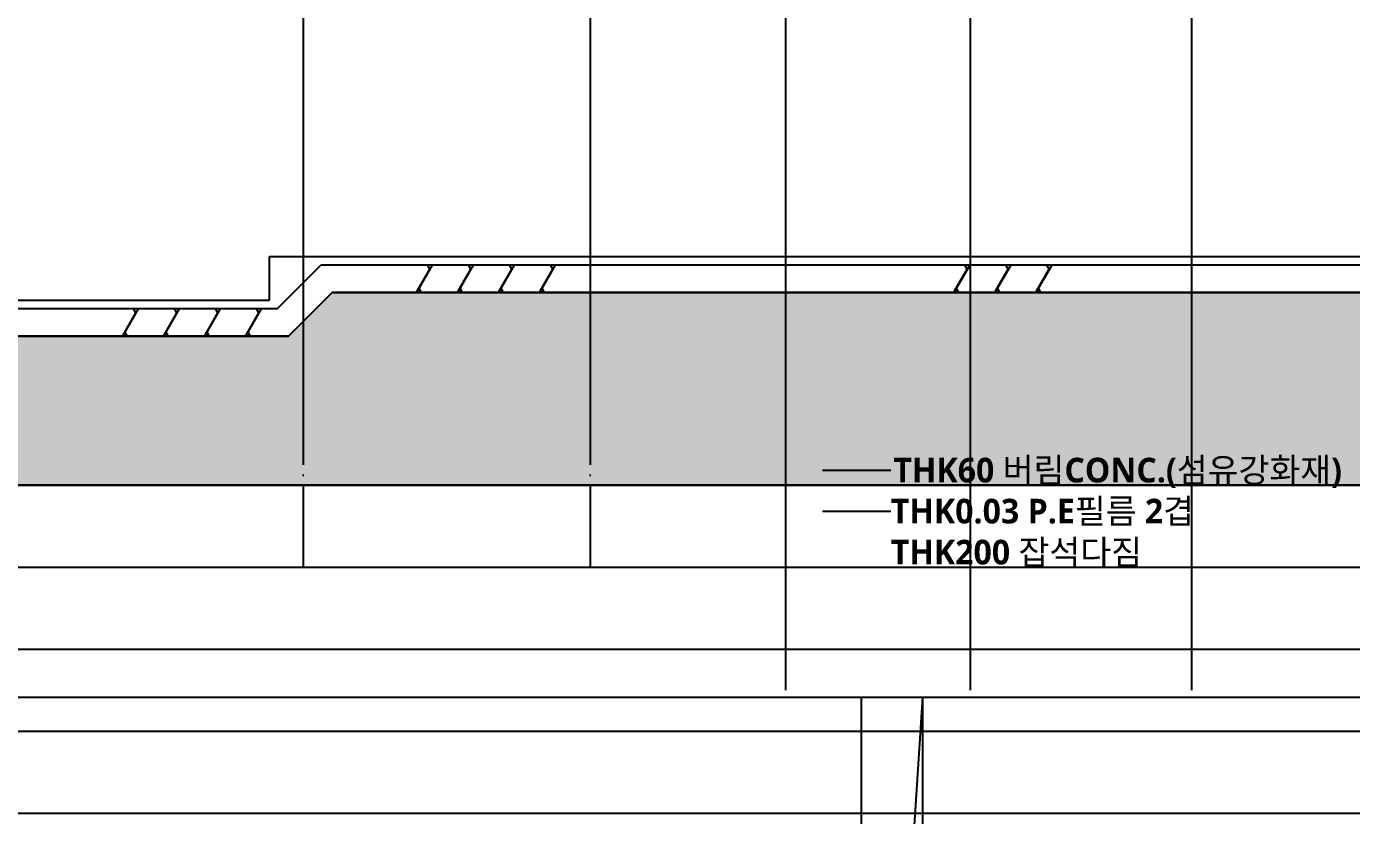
# Model space of a CAD drawing. Header units: millimetres. Extents: x 0 to 356400, y 0 to 68257.
# Drawn here: x 240300 to 249996, y 7384 to 13155 of the extents above; entities that cross this region are included whole.
import ezdxf
from ezdxf.enums import TextEntityAlignment as Align

# ---------------------------------------------------------------- set-up
doc = ezdxf.new("R2010")
doc.units = ezdxf.units.MM
doc.header["$LTSCALE"] = 75
doc.linetypes.add('CEN', pattern=[62, 60, -1, 0, -1])
for name, color, linetype in [('8', 8, 'Continuous'), ('A-ANNO-LEAD', 4, 'Continuous'), ('A-ANNO-TEXT1', 7, 'Continuous'), ('A-CEN', 1, 'CEN'), ('A-SECT-MATR1-PAT', 8, 'Continuous'), ('A-SECT-MATR2', 6, 'Continuous'), ('A-ST-CONC', 2, 'Continuous')]:
    doc.layers.add(name, color=color, linetype=linetype)
for name, color, linetype, plot in [('Defpoint', 161, 'Continuous', False), ('G(그리드1)', 185, 'Continuous', False), ('G(그리드2)', 235, 'Continuous', False)]:
    doc.layers.add(name, color=color, linetype=linetype, plot=plot)
doc.styles.add('2020음성 1차', font='NanumGothicBold.ttf')

msp = doc.modelspace()

# ---------------------------------------------------------------- hatches: boundary and pattern name
at = {"layer": '8', "transparency": 33554687}
h = msp.add_hatch(color=256, dxfattribs=at)
h.dxf.hatch_style = 1
h.paths.add_polyline_path([(236675, 10890), (242217.8, 10890), (242537.8, 11210), (251635, 11210), (251635, 11470), (251575, 11470), (251575, 30500), (253375, 30500), (253375, 9800), (236675, 9800)])

# ---------------------------------------------------------------- linework, layer by layer
for p, q in [((246407.6, 8250), (246407.6, 1500)), ((246857.6, 8250), (246857.6, 1500))]:
    msp.add_line(p, q)
at = {"layer": '8'}
msp.add_lwpolyline([(236675, 10890), (242217.8, 10890), (242537.8, 11210), (251635, 11210), (251635, 11470), (251635, 11470), (251575, 11470), (251575, 30500), (253375, 30500), (253375, 9800), (236675, 9800)], close=True, dxfattribs=at)
at = {"layer": 'A-ANNO-LEAD'}
for p, q in [((246125, 9910), (246625, 9910)), ((246125, 9610), (246625, 9610))]:
    msp.add_line(p, q, dxfattribs=at)
msp.add_lwpolyline([(246125, 11210, 0, 48, 0), (246125, 11066, 0, 0, 0), (246125, 9310, 0, 0, 0), (246625, 9310, 0, 0, 0)], format="xyseb", dxfattribs=at)
at = {"layer": 'A-CEN'}
for p, q in [((242325, 56300), (242325, 9200)), ((244425, 56300), (244425, 9200))]:
    msp.add_line(p, q, dxfattribs=at)
at = {"layer": 'A-SECT-MATR1-PAT'}
for points in [[(243268.8, 11410), (243153.3, 11210), (243170.6, 11240), (243188, 11210), (243170.6, 11240), (243251.5, 11380), (243234.1, 11410)], [(243568.8, 11410), (243453.3, 11210), (243470.6, 11240), (243488, 11210), (243470.6, 11240), (243551.5, 11380), (243534.1, 11410)], [(243868.8, 11410), (243753.3, 11210), (243770.6, 11240), (243788, 11210), (243770.6, 11240), (243851.5, 11380), (243834.1, 11410)], [(244168.8, 11410), (244053.3, 11210), (244070.6, 11240), (244088, 11210), (244070.6, 11240), (244151.5, 11380), (244134.1, 11410)], [(247201.9, 11410), (247086.4, 11210), (247103.7, 11240), (247121.1, 11210), (247103.7, 11240), (247184.6, 11380), (247167.3, 11410)], [(247501.9, 11410), (247386.4, 11210), (247403.7, 11240), (247421.1, 11210), (247403.7, 11240), (247484.6, 11380), (247467.3, 11410)], [(247801.9, 11410), (247686.4, 11210), (247703.7, 11240), (247721.1, 11210), (247703.7, 11240), (247784.6, 11380), (247767.3, 11410)], [(241117.8, 11090), (241002.4, 10890), (241019.7, 10920), (241037, 10890), (241019.7, 10920), (241100.5, 11060), (241083.2, 11090)], [(241417.8, 11090), (241302.4, 10890), (241319.7, 10920), (241337, 10890), (241319.7, 10920), (241400.5, 11060), (241383.2, 11090)], [(241717.8, 11090), (241602.4, 10890), (241619.7, 10920), (241637, 10890), (241619.7, 10920), (241700.5, 11060), (241683.2, 11090)], [(242017.8, 11090), (241902.4, 10890), (241919.7, 10920), (241937, 10890), (241919.7, 10920), (242000.5, 11060), (241983.2, 11090)]]:
    msp.add_lwpolyline(points, dxfattribs=at)
at = {"layer": 'A-SECT-MATR2'}
for p, q in [((242135, 11090), (242455, 11410)), ((242135, 11090), (236675, 11090)), ((242217.8, 10890), (236675, 10890))]:
    msp.add_line(p, q, dxfattribs=at)
for points in [[(251575, 11470), (251635, 11470), (251635, 11410), (242455, 11410)], [(251635, 11410), (251635, 11210), (242537.8, 11210), (242217.8, 10890)]]:
    msp.add_lwpolyline(points, dxfattribs=at)
at = {"layer": 'A-ST-CONC'}
for p, q in [((251575, 11470), (242075, 11470)), ((242075, 11470), (242075, 11150)), ((242075, 11150), (236675, 11150))]:
    msp.add_line(p, q, dxfattribs=at)
at = {"layer": 'Defpoint'}
msp.add_lwpolyline([(224250, 61500), (224250, 8250), (265800, 8250), (265800, 61500)], close=True, dxfattribs=at)
at = {"layer": 'G(그리드1)'}
msp.add_line((246857.6, 8250), (246407.6, 1500), dxfattribs=at)
for points in [[(256375, 58700), (233675, 58700), (233675, 7400), (256375, 7400)], [(255775, 58100), (234275, 58100), (234275, 8000), (255775, 8000)], [(255175, 57500), (234875, 57500), (234875, 8600), (255175, 8600)], [(253975, 56300), (236075, 56300), (236075, 9200), (253975, 9200)]]:
    msp.add_lwpolyline(points, close=True, dxfattribs=at)
msp.add_lwpolyline([(233675, 51700), (233675, 7400), (256375, 7400), (256375, 51700)], dxfattribs=at)
at = {"layer": 'G(그리드2)'}
for p, q in [((245855, 56300), (245855, 8300)), ((247205, 56300), (247205, 8300)), ((248825, 56300), (248825, 8300))]:
    msp.add_line(p, q, dxfattribs=at)
msp.add_lwpolyline([(253375, 55700), (236675, 55700), (236675, 9800), (253375, 9800)], close=True, dxfattribs=at)

# ---------------------------------------------------------------- texts
at = {"layer": 'A-ANNO-TEXT1', "style": '2020음성 1차'}
for s, p in [('THK60 버림CONC.(섬유강화재)', (246643.4, 9910)), ('THK0.03 P.E필름 2겹', (246625, 9610)), ('THK200 잡석다짐', (246625, 9310))]:
    msp.add_text(s, height=180, dxfattribs=at).set_placement(p, align=Align.MIDDLE_LEFT)

doc.saveas('drawing.dxf')
